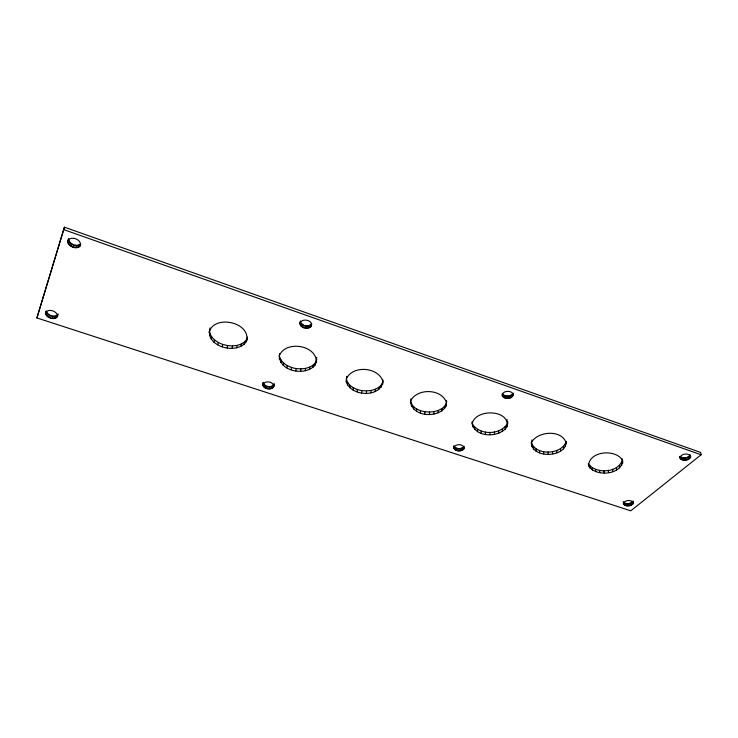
<?xml version="1.0" encoding="UTF-8"?>
<svg xmlns="http://www.w3.org/2000/svg" width="738" height="738" viewBox="0 0 738 738"><rect width="100%" height="100%" fill="white"/><g stroke="black" fill="none" stroke-linecap="round" stroke-linejoin="round"><path stroke-width="1.11" d="M462.791 449.968L462.8 447.68L464.082 446.287L464.073 448.584C461.656 452.615 452.339 451.37 453.898 445.595M463.593 449.322L463.593 447.034M680.002 457.975C680.528 453.575 688.6 452.569 690.657 456.315C690.159 461.13 679.836 462.006 679.753 456.435M460.512 450.78L460.53 448.492L462.8 447.68M461.748 450.457L461.757 448.169M457.846 450.798L457.864 448.51L455.521 447.745L454.11 446.389L454.091 448.676M459.184 450.89L459.202 448.603L460.53 448.492M455.494 450.032L455.521 447.745M456.591 450.512L456.61 448.224M454.645 449.414L454.663 447.117M410.596 401.915C412.634 417.367 439.267 418.594 446.13 405.9L446.619 400.633M446.13 405.9L446.601 401.417M444.507 408.631L444.544 406.306L446.176 403.566M441.804 410.983L441.85 408.649L444.544 406.306M438.215 412.791L438.271 410.466L441.85 408.649M433.999 413.944L434.064 411.629L438.271 410.466M346.306 381.86L346.629 376.445L346.306 381.86C351.085 397.109 382.57 398.05 382.985 379.959M429.424 414.387L429.488 412.062L434.064 411.629M424.784 414.064L424.867 411.749C418.935 410.734 411.859 407.717 410.632 401.14M420.402 413.022L420.485 410.697M416.546 411.315L416.647 408.99M413.492 409.046L413.594 406.721M410.522 403.474L410.909 398.972M411.435 406.37L411.536 404.046M381.232 387.21L381.389 384.876L382.837 382.007L382.671 384.35M378.668 389.673L378.834 387.339L381.389 384.876M375.172 391.574L375.347 389.24L378.834 387.339M370.974 392.791L371.159 390.467L375.347 389.24M366.362 393.262L366.546 390.928L371.159 390.467M361.629 392.939L361.823 390.605C355.513 389.507 348.262 386.306 346.537 379.526M57.933 314.868C56.725 322.146 42.795 317.543 46.208 311.03M357.091 391.85L357.293 389.516M353.041 390.061L353.253 387.736M349.757 387.699L349.978 385.365M347.46 384.904L347.681 382.57M57.389 316.427C57.758 311.159 48.44 308.069 45.655 312.589M67.868 240.8C70.848 234.97 83.062 240.062 79.916 246.224C75.294 250.588 64.621 244.785 68.735 238.429M279.342 359.332L279.545 353.751C277.027 371.297 305.726 376.998 315.255 364.876L316.777 357.376M315.255 364.876L316.786 359.526M312.847 367.459L313.143 365.116L315.55 362.533M309.443 369.461L309.748 367.118L313.143 365.116M309.508 327.626L309.822 325.255L311.648 323.733L311.335 326.104C308.143 330.486 298.29 327.746 300.246 321.685M310.578 326.962L310.892 324.591M305.283 370.744L305.587 368.41L309.748 367.118M308.189 328.059L308.502 325.689L309.822 325.255M300.624 371.242L300.947 368.899L305.587 368.41M306.713 328.226L307.036 325.864L308.502 325.689M303.696 327.755L304.019 325.384L300.8 322.995L300.357 320.892M305.181 328.124L305.504 325.753L304.019 325.384M295.79 370.91L296.123 368.576C289.397 367.386 281.944 363.963 279.702 356.989M302.359 327.137L302.691 324.766M300.043 324.323L300.375 321.952M300.467 325.366L300.8 322.995M301.252 326.325L301.584 323.954M291.095 369.775L291.436 367.441M286.842 367.911L287.193 365.578M283.318 365.439L283.669 363.105M280.754 362.515L281.113 360.172M271.852 388.446L272.221 386.122L274.176 383.954C275.08 391.896 260.007 389.59 263.272 382.302L262.949 385.531M272.82 387.865L273.189 385.55M273.494 387.127L274.001 383.815M269.287 388.954L269.656 386.638L272.221 386.122M270.643 388.806L271.012 386.491M267.857 388.852L268.235 386.537L269.656 386.638M265.2 387.985L265.579 385.67L263.337 383.216M266.464 388.529L266.842 386.205L265.579 385.67M263.383 386.444L263.761 384.12M264.149 387.275L264.527 384.959M453.87 447.892C454.728 443.353 464.433 443.667 464.073 448.584M210.118 327.93C204.371 346.528 236.649 355.495 246.409 341.565L247.516 337.109M244.167 344.286L244.61 341.934L246.843 339.212M472.154 424.212C474.368 408.584 509.995 408.963 507.043 426.592C499.838 438.492 472.91 438.012 472.154 421.887L472.846 426.988M240.874 346.39L241.317 344.046L244.61 341.934M236.741 347.746L237.193 345.402L241.317 344.046M232.055 348.271L232.516 345.928L237.193 345.402M227.119 347.93L227.59 345.587L232.516 345.928M222.249 346.749L222.728 344.406C216.465 342.201 209.555 337.404 209.527 330.07M217.775 344.803L218.263 342.46M213.983 342.22L214.481 339.877M211.142 339.157L211.649 336.805M209.444 335.808L209.952 333.465M513.251 394.821C512.329 389.682 501.572 390.365 502.301 395.891C504.7 400.107 514.202 398.972 513.196 393.253M507.043 426.592L507.615 421.463L507.689 423.787M531.406 442.708C536.295 456.075 561.738 454.756 566.203 441.462C566.304 458.981 527.661 458.944 531.997 439.903M209.02 332.423C214.02 313.816 251.861 322.395 246.409 341.565M36.9 317.93L64.418 227.184L700.685 452.44L701.1 454.765L630.778 510.816L36.9 317.93L64.418 227.184M56.891 317.285L58.034 313.881M79.916 246.224L80.746 243.854C76.909 247.221 69.64 244.499 68.616 239.601L67.748 241.963M54.861 318.392L55.682 316.058L57.702 314.951M56.023 317.949L56.844 315.624M51.946 318.456L52.776 316.122L55.682 316.058M77.684 247.516L78.523 245.154M53.468 318.558L54.289 316.224M78.957 247.009L79.796 244.638M50.396 318.078L51.226 315.744L52.776 316.122M76.18 247.728L77.02 245.357M48.92 317.469L49.75 315.135L47.426 313.355L46.402 311.251L45.562 313.585M74.529 247.617L75.377 245.247M71.282 246.483L72.13 244.112M46.586 315.689L47.426 313.355M47.619 316.648L48.459 314.314M72.859 247.193L73.708 244.822M69.898 245.533L70.747 243.162M45.885 314.637L46.725 312.303M262.885 384.618C264.628 380.107 273.447 381.472 273.807 386.278M68.8 244.416L69.658 242.046M68.071 243.199L68.929 240.828M279.185 356.103C284.933 340.117 316.215 344.664 316.501 361.878M300.015 323.262C301.741 317.644 313.456 320.071 311.335 326.104M588.555 465.826C588.924 450.9 615.916 448.593 622.623 460.429C621.71 475.115 595.575 477.274 588.555 465.826L588.352 463.529C595.372 474.802 620.141 472.855 622.411 458.981M632.983 503.897L633.241 502.504C631.147 499.423 625.003 499.921 623.361 503.242L623.407 503.934C625.473 506.905 630.676 506.351 632.983 503.897L632.715 501.646C630.418 504.1 625.215 504.654 623.149 501.683M346.399 378.779C352.699 364.932 378.308 366.952 382.893 381.278M680.362 458.704L679.984 456.388C682.816 458.898 688.48 458.233 690.251 454.774L690.648 457.099M410.835 400.531C417.524 387.81 442.385 388.677 446.573 402.966M502.301 395.891L502.237 393.538C504.469 397.053 510.77 396.85 512.965 393.382L513.048 395.734M472.837 424.673C480.263 435.309 499.764 435.023 506.969 424.267M532.08 441.444C539.238 430.743 563.048 429.617 566.378 443.778M305.504 325.753L307.036 325.864M296.123 368.576L300.947 368.899M361.823 390.605L366.546 390.928M424.867 411.749L429.488 412.062M457.864 448.51L459.202 448.603M266.842 386.205L268.235 386.537M222.728 344.406L227.59 345.587M63.542 229.555L701.1 454.765M49.75 315.135L51.226 315.744M689.882 455.567L690.27 457.892M689.163 456.305L689.56 458.63M688.167 456.942L688.554 459.267M686.958 457.44L687.346 459.756M685.602 457.754L685.989 460.069M684.209 457.864L684.587 460.189M682.862 457.772L683.24 460.097M681.663 457.486L682.041 459.802M680.676 457.006L681.054 459.331M633.01 500.945L633.287 503.196M632.097 502.292L632.374 504.543M631.211 502.855L631.479 505.106M630.114 503.279L630.381 505.539M628.868 503.556L629.136 505.807M627.577 503.648L627.844 505.899M622.521 460.696L622.798 463.003M621.525 463.261L621.793 465.558M626.313 503.565L626.58 505.816M625.169 503.307L625.427 505.558M624.228 502.882L624.486 505.133M619.431 465.641L619.689 467.938M623.536 502.329L623.795 504.58M616.387 467.689L616.645 469.986M612.614 469.257L612.863 471.554M608.352 470.254L608.592 472.551M603.905 470.623L604.136 472.91M599.542 470.327L599.773 472.615M595.566 469.386L595.787 471.674M592.236 467.874L592.448 470.161M589.773 465.872L589.985 468.169M565.373 444.147L565.548 446.462M563.417 446.638L563.592 448.953M560.483 448.778L560.649 451.084M556.766 450.429L556.922 452.726M552.522 451.471L552.67 453.778M548.03 451.859L548.168 454.165M543.583 451.555L543.721 453.861M539.478 450.586L539.607 452.892M535.991 449.008L536.111 451.315M533.343 446.933L533.454 449.23M531.72 444.479L531.84 446.785M531.286 442.588L531.36 444.128M512.393 394.23L512.476 396.583M511.499 394.968L511.572 397.321M510.336 395.54L510.419 397.883M508.999 395.9L509.072 398.252M507.56 396.038L507.633 398.391M507.071 419.433L507.117 420.983M506.13 395.946L506.203 398.299M504.801 395.614L504.866 397.966M505.17 426.878L505.244 429.193M503.657 395.079L503.731 397.431M502.79 394.369L502.855 396.721M502.347 429.119L502.412 431.435M498.694 430.844L498.75 433.16M494.469 431.942L494.515 434.258M489.94 432.357L489.977 434.664M485.401 432.044L485.438 434.359M481.167 431.038L481.194 433.354M477.504 429.396L477.523 431.712M474.663 427.228L474.672 429.544"/></g></svg>
